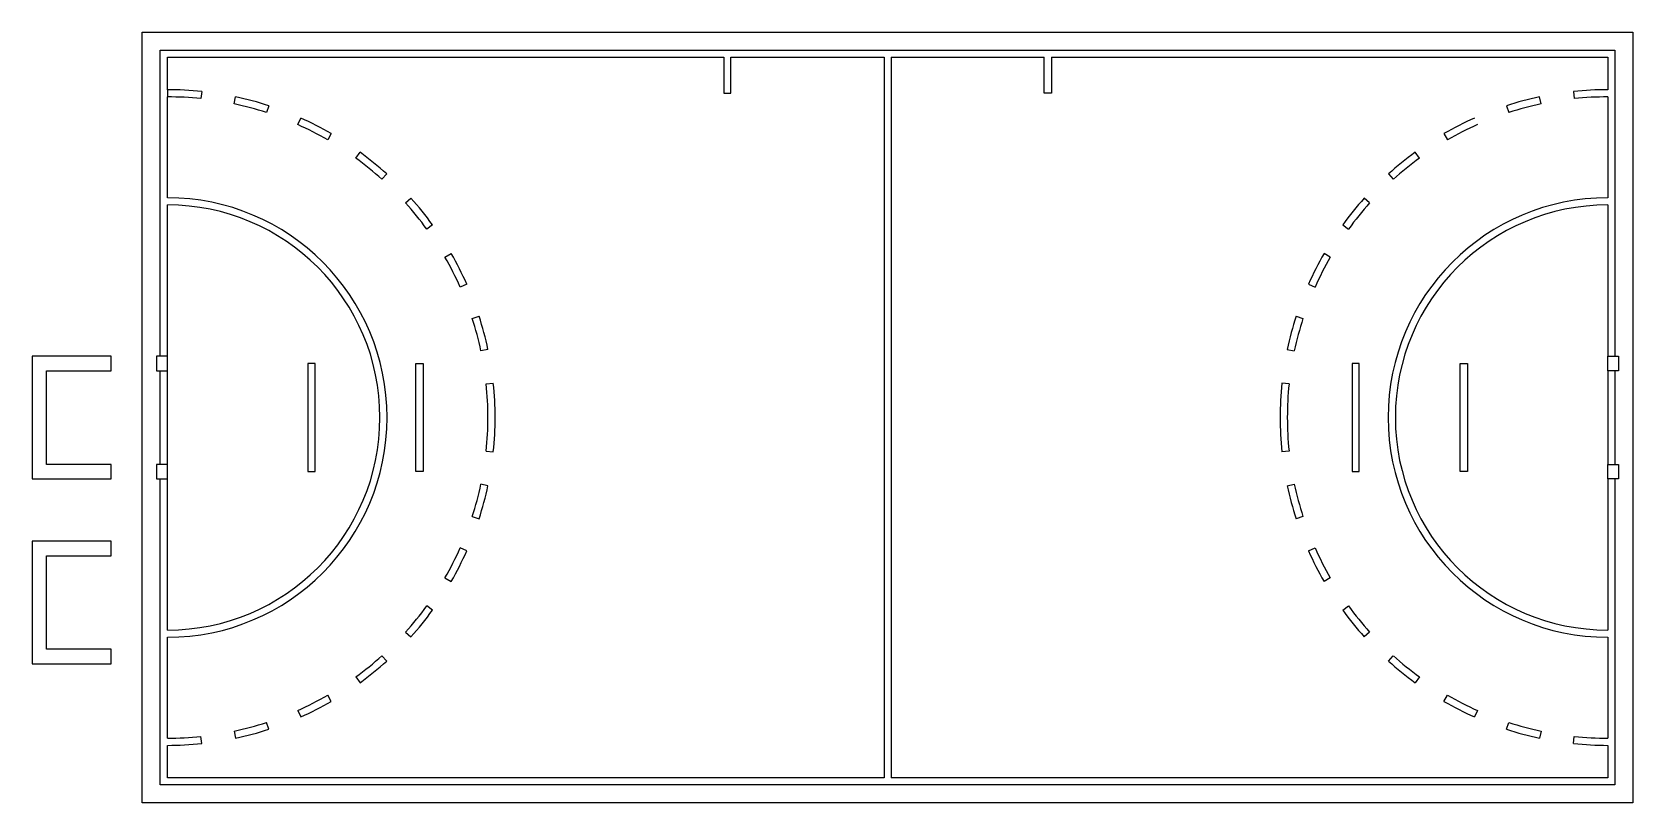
# Model space of a CAD drawing. Header units: millimetres. Extents: x 4475 to 4919, y 2173 to 2387.
import ezdxf

# ---------------------------------------------------------------- set-up
doc = ezdxf.new("R2010")
doc.units = ezdxf.units.MM

msp = doc.modelspace()

# ---------------------------------------------------------------- linework, layer by layer
at = {"color": 1}
for p, q in [((4711.38, 2380.26), (4711.38, 2180.26)), ((4713.38, 2380.26), (4713.38, 2180.26)), ((4512.38, 2371.26), (4512.38, 2369.26)), ((4521.89, 2370.76), (4521.68, 2368.78)), ((4902.86, 2370.76), (4903.07, 2368.78)), ((4530.88, 2367.32), (4531.3, 2369.27)), ((4540.5, 2366.81), (4539.88, 2364.91)), ((4884.26, 2366.81), (4884.87, 2364.91)), ((4893.87, 2367.32), (4893.46, 2369.27)), ((4548.58, 2361.57), (4549.39, 2363.4)), ((4557.88, 2359.07), (4556.88, 2357.34)), ((4866.88, 2359.07), (4867.88, 2357.34)), ((4564.69, 2352.27), (4565.87, 2353.88)), ((4860.06, 2352.27), (4858.89, 2353.88)), ((4573.27, 2347.89), (4571.93, 2346.4)), ((4851.49, 2347.89), (4852.82, 2346.4)), ((4578.52, 2339.82), (4580, 2341.15)), ((4846.24, 2339.82), (4844.75, 2341.15)), ((4586, 2333.75), (4584.38, 2332.58)), ((4838.76, 2333.75), (4840.37, 2332.58)), ((4589.45, 2324.76), (4591.18, 2325.76)), ((4835.3, 2324.76), (4833.57, 2325.76)), ((4595.51, 2317.28), (4593.68, 2316.46)), ((4829.24, 2317.28), (4831.07, 2316.46)), ((4597.02, 2307.77), (4598.92, 2308.38)), ((4825.83, 2308.38), (4827.73, 2307.77)), ((4601.39, 2299.18), (4599.43, 2298.77)), ((4823.37, 2299.18), (4825.32, 2298.77)), ((4600.89, 2289.57), (4602.88, 2289.78)), ((4823.86, 2289.57), (4821.88, 2289.78)), ((4600.89, 2270.96), (4602.88, 2270.75)), ((4823.86, 2270.96), (4821.88, 2270.75)), ((4601.39, 2261.34), (4599.43, 2261.76)), ((4823.37, 2261.34), (4825.32, 2261.76)), ((4597.02, 2252.76), (4598.92, 2252.14)), ((4827.73, 2252.76), (4825.83, 2252.14)), ((4595.51, 2243.25), (4593.68, 2244.06)), ((4829.24, 2243.25), (4831.07, 2244.06)), ((4589.45, 2235.76), (4591.18, 2234.76)), ((4835.3, 2235.76), (4833.57, 2234.76)), ((4586, 2226.77), (4584.38, 2227.95)), ((4838.76, 2226.77), (4840.37, 2227.95)), ((4578.52, 2220.71), (4580, 2219.37)), ((4846.24, 2220.71), (4844.75, 2219.37)), ((4573.27, 2212.64), (4571.93, 2214.12)), ((4851.49, 2212.64), (4852.82, 2214.12)), ((4564.69, 2208.26), (4565.87, 2206.64)), ((4860.06, 2208.26), (4858.89, 2206.64)), ((4557.88, 2201.46), (4556.88, 2203.19)), ((4866.88, 2201.46), (4867.88, 2203.19)), ((4548.58, 2198.96), (4549.39, 2197.13)), ((4876.18, 2198.96), (4875.36, 2197.13)), ((4530.88, 2193.21), (4531.3, 2191.25)), ((4540.5, 2193.72), (4539.88, 2195.62)), ((4884.26, 2193.72), (4884.87, 2195.62)), ((4893.87, 2193.21), (4893.46, 2191.25)), ((4521.89, 2189.76), (4521.68, 2191.75)), ((4902.86, 2189.76), (4903.07, 2191.75))]:
    msp.add_line(p, q, dxfattribs=at)
at = {"color": 7}
for points in [[(4919.38, 2387.26), (4919.38, 2173.26), (4505.38, 2173.26), (4505.38, 2387.26)], [(4496.77, 2297.26), (4474.77, 2297.26), (4474.77, 2263.26), (4496.77, 2263.26), (4496.77, 2267.26), (4478.77, 2267.26), (4478.77, 2293.26), (4496.77, 2293.26)], [(4496.77, 2245.91), (4474.77, 2245.91), (4474.77, 2211.91), (4496.77, 2211.91), (4496.77, 2215.91), (4478.77, 2215.91), (4478.77, 2241.91), (4496.77, 2241.91)]]:
    msp.add_lwpolyline(points, close=True, dxfattribs=at)
at = {"color": 1}
for points in [[(4510.38, 2297.26), (4510.38, 2382.26), (4914.38, 2382.26), (4914.38, 2297.26)], [(4512.38, 2371.26), (4512.38, 2380.26), (4666.88, 2380.26)], [(4666.88, 2380.26), (4666.88, 2370.26), (4668.88, 2370.26), (4668.88, 2380.26)], [(4668.88, 2380.26), (4711.38, 2380.26)], [(4713.38, 2380.26), (4755.88, 2380.26)], [(4757.88, 2380.26), (4757.88, 2370.26), (4755.88, 2370.26), (4755.88, 2380.26)], [(4757.88, 2380.26), (4912.38, 2380.26), (4912.38, 2371.26)], [(4512.38, 2341.26), (4512.38, 2369.26)], [(4912.38, 2369.26), (4912.38, 2341.26)], [(4512.38, 2297.26), (4512.38, 2339.26)], [(4912.38, 2339.26), (4912.38, 2297.26)], [(4510.38, 2267.26), (4510.38, 2293.26)], [(4512.38, 2267.26), (4512.38, 2293.26)], [(4912.38, 2293.26), (4912.38, 2267.26)], [(4914.38, 2293.26), (4914.38, 2267.26)], [(4914.38, 2263.26), (4914.38, 2178.26), (4510.38, 2178.26), (4510.38, 2263.26)], [(4512.38, 2221.26), (4512.38, 2263.26)], [(4912.38, 2263.26), (4912.38, 2221.26)], [(4512.38, 2191.26), (4512.38, 2219.26)], [(4912.38, 2219.26), (4912.38, 2191.26)], [(4711.38, 2180.26), (4512.38, 2180.26), (4512.38, 2189.26)], [(4912.38, 2189.26), (4912.38, 2180.26), (4713.38, 2180.26)]]:
    msp.add_lwpolyline(points, dxfattribs=at)
at = {"color": 7}
for points in [[(4509.38, 2297.26), (4509.38, 2293.26), (4512.38, 2293.26), (4512.38, 2297.26), (4509.38, 2297.26)], [(4915.38, 2297.26), (4915.38, 2293.26), (4912.38, 2293.26), (4912.38, 2297.26), (4915.38, 2297.26)], [(4509.38, 2267.26), (4509.38, 2263.26), (4512.38, 2263.26), (4512.38, 2267.26), (4509.38, 2267.26)], [(4915.38, 2267.26), (4915.38, 2263.26), (4912.38, 2263.26), (4912.38, 2267.26), (4915.38, 2267.26)]]:
    msp.add_lwpolyline(points, dxfattribs=at)
at = {"color": 1}
for points in [[(4551.38, 2265.26), (4553.38, 2265.26), (4553.38, 2295.26), (4551.38, 2295.26)], [(4581.38, 2295.26), (4583.38, 2295.26), (4583.38, 2265.26), (4581.38, 2265.26)], [(4843.38, 2295.26), (4841.38, 2295.26), (4841.38, 2265.26), (4843.38, 2265.26)], [(4873.38, 2265.26), (4871.38, 2265.26), (4871.38, 2295.26), (4873.38, 2295.26)]]:
    msp.add_lwpolyline(points, close=True, dxfattribs=at)
for centre, radius, start, end in [((4512.38, 2280.26), 91, 84, 90), ((4912.38, 2280.26), 91, 90, 96), ((4512.38, 2280.26), 89, 84, 90), ((4512.38, 2280.26), 89, 72, 78), ((4512.38, 2280.26), 91, 72, 78), ((4912.38, 2280.26), 91, 102, 108), ((4912.38, 2280.26), 89, 102, 108), ((4912.38, 2280.26), 89, 90, 96), ((4512.38, 2280.26), 89, 60, 66), ((4512.38, 2280.26), 91, 60, 66), ((4912.38, 2280.26), 91, 114, 120), ((4912.38, 2280.26), 89, 114, 120), ((4512.38, 2280.26), 89, 48, 54), ((4512.38, 2280.26), 91, 48, 54), ((4912.38, 2280.26), 91, 126, 132), ((4912.38, 2280.26), 89, 126, 132), ((4512.38, 2280.26), 61, 270, 90), ((4512.38, 2280.26), 59, 270, 90), ((4512.38, 2280.26), 89, 36, 42), ((4512.38, 2280.26), 91, 36, 42), ((4912.38, 2280.26), 91, 138, 144), ((4912.38, 2280.26), 89, 138, 144), ((4912.38, 2280.26), 61, 90, 270), ((4912.38, 2280.26), 59, 90, 270), ((4512.38, 2280.26), 91, 24, 30), ((4912.38, 2280.26), 91, 150, 156), ((4512.38, 2280.26), 89, 24, 30), ((4912.38, 2280.26), 89, 150, 156), ((4512.38, 2280.26), 89, 12, 18), ((4512.38, 2280.26), 91, 12, 18), ((4912.38, 2280.26), 91, 162, 168), ((4912.38, 2280.26), 89, 162, 168), ((4512.38, 2280.26), 91, 354, 6), ((4912.38, 2280.26), 91, 174, 186), ((4512.38, 2280.26), 89, 354, 6), ((4912.38, 2280.26), 89, 174, 186), ((4512.38, 2280.26), 89, 342, 348), ((4512.38, 2280.26), 91, 342, 348), ((4912.38, 2280.26), 91, 192, 198), ((4912.38, 2280.26), 89, 192, 198), ((4512.38, 2280.26), 89, 330, 336), ((4512.38, 2280.26), 91, 330, 336), ((4912.38, 2280.26), 91, 204, 210), ((4912.38, 2280.26), 89, 204, 210), ((4512.38, 2280.26), 89, 318, 324), ((4912.38, 2280.26), 89, 216, 222), ((4512.38, 2280.26), 91, 318, 324), ((4912.38, 2280.26), 91, 216, 222), ((4512.38, 2280.26), 89, 306, 312), ((4512.38, 2280.26), 91, 306, 312), ((4912.38, 2280.26), 91, 228, 234), ((4912.38, 2280.26), 89, 228, 234), ((4512.38, 2280.26), 89, 294, 300), ((4512.38, 2280.26), 91, 294, 300), ((4912.38, 2280.26), 91, 240, 246), ((4912.38, 2280.26), 89, 240, 246), ((4512.38, 2280.26), 89, 282, 288), ((4512.38, 2280.26), 91, 282, 288), ((4912.38, 2280.26), 91, 252, 258), ((4912.38, 2280.26), 89, 252, 258), ((4512.38, 2280.26), 89, 270, 276), ((4512.38, 2280.26), 91, 270, 276), ((4912.38, 2280.26), 91, 264, 270), ((4912.38, 2280.26), 89, 264, 270)]:
    msp.add_arc(centre, radius, start, end, dxfattribs=at)

doc.saveas('drawing.dxf')
